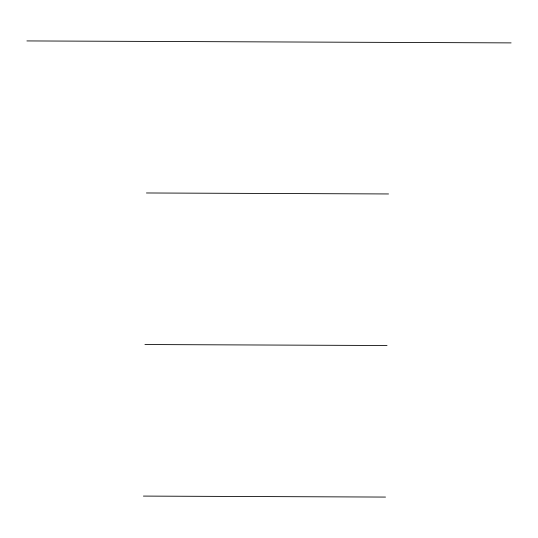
<?xml version="1.0" encoding="UTF-8"?>
<svg xmlns="http://www.w3.org/2000/svg" width="538" height="538" viewBox="0 0 538 538"><rect width="100%" height="100%" fill="white"/><g stroke="black" fill="none" stroke-linecap="round" stroke-linejoin="round"><path stroke-width="0.81" d="M26.9 40.928L511.1 42.892M146.437 192.974L388.537 193.956M144.93 344.535L387.03 345.517M143.417 496.09L385.517 497.072"/></g></svg>
